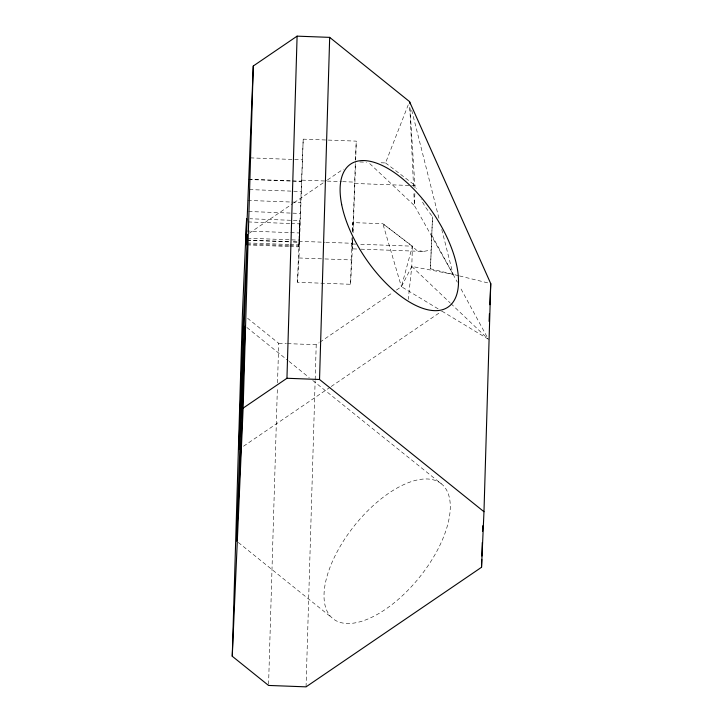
<?xml version="1.0" encoding="UTF-8"?>
<svg xmlns="http://www.w3.org/2000/svg" width="723" height="723" viewBox="0 0 723 723"><rect width="100%" height="100%" fill="white"/><g stroke="black" fill="none" stroke-linecap="round" stroke-linejoin="round"><path stroke-width="0.54" stroke-dasharray="3.62 2.71" d="M289.95 246.516L298.979 246.859L299.638 220.614L249.986 218.753M352.255 237.225L352.02 248.848L359.828 249.128M268.576 684.31L277.397 387.338M277.533 382.819L278.698 343.298L247.591 318.283M352.752 240.786L350.565 284.284L297.514 282.295L299.638 220.614M298.979 246.859L303.208 139.141L356.258 141.13L355.689 160.262M297.514 282.295L298.961 257.975L303.208 139.141M306.055 686.85L315.138 380.723M315.174 379.593L316.213 344.708L318.988 342.81M350.565 284.284L352.02 237.831M352.417 231.604L352.688 222.594L382.856 223.723L412.399 246.172L411.794 266.435L408.269 299.367M355.282 164.058L352.833 232.951M353.059 232.887L355.626 162.512M458.454 275.662L430.474 268.784L432.49 216.71L425.35 207.004L421.12 199.566M430.474 268.784L432.49 216.71M414.848 193.439L414.46 205.639L453.077 274.342L411.794 266.435L401.41 286.679L393.999 291.721M415.029 187.89L409.887 107.167M352.3 231.306L352.688 222.594M355.445 159.629L356.258 141.13M352.517 240.09L352.02 248.848M438.102 308.838L401.41 286.679L412.399 246.172L358.725 244.22M381.048 162.765L385.522 162.937L409.11 102.621M249.318 233.177L293.068 203.38M293.999 202.747L326.57 180.56M327.501 179.928L343.326 169.146M319.909 342.178L393.068 292.354M243.524 446.227L330.257 387.148M331.197 386.516L441.247 311.559M360.949 249.173L423.398 251.45L431.035 250.041M354.704 183.479L410.628 185.513M411.749 185.549L415.101 185.675L416.267 188.73M352.047 243.985L357.614 244.184M250.393 157.876L302.304 159.819M359.819 161.97L366.525 162.223M301.997 180.144L341.5 181.627M342.63 181.672L355.038 182.133M248.631 179.214L291.514 180.822M292.643 180.867L301.672 181.202M248.622 179.503L291.505 181.112M292.634 181.157L301.663 181.491M249.408 189.562L301.319 191.505M247.881 200.425L290.773 202.024M291.893 202.069L300.922 202.404M248.595 211.505L300.506 213.448M248.17 221.934L289.932 223.497M291.062 223.543L300.09 223.877M246.66 230.999L289.543 232.607M290.673 232.643L299.702 232.987M247.456 238.201L299.376 240.144M298.735 241.292L324.69 242.259M325.82 242.304L351.776 243.271M247.094 240.054L288.848 241.618M293.366 241.78L299.006 241.997M247.085 240.271L288.848 241.834M293.357 241.997L298.997 242.214M247.212 242.937L288.974 244.501M290.104 244.546L299.132 244.88M247.022 244.003L288.775 245.567M289.905 245.612L298.933 245.947M247.058 244.916L288.82 246.48M298.961 257.975L323.796 258.906M324.916 258.942L352.011 259.955M278.698 343.298L286.425 343.588M287.528 343.633L316.213 344.708M423.398 251.45L416.611 250.285L412.444 246.389M459.53 275.933L490.745 283.606M441.961 311.17L488.305 339.168L460.018 287.112M385.522 162.937L415.065 185.386M412.092 246.145L382.856 223.723L401.41 286.679M246.914 327.51L288.17 360.696M289.055 361.401L309.245 377.641M312.752 380.47L442.684 484.961A86.525 41.527 -51.2 0 1 385.431 609.335A86.525 41.527 -51.2 0 1 333.348 559.43A86.525 41.527 -51.2 0 1 442.684 484.961M238.319 542.476L331.631 617.523M369.733 163.597L414.46 205.639L413.773 191.098M411.794 266.435L450.049 302.801M450.863 303.579L488.305 339.168M431.938 235.445L457.343 282.205M411.721 110.33L439.566 220.768M441.771 229.507L453.077 274.342M409.787 107.176L413.556 186.615"/><path stroke-width="1.08" d="M232.255 656.258L242.413 314.116L246.597 218.626L245.937 244.871L246.66 230.999L253.285 65.992L297.099 36.15L329.679 37.37L409.516 101.582L490.745 283.606L483.976 511.712L481.536 567.275L306.055 686.85L268.549 685.44L232.255 656.258L243.136 408.115L253.285 65.992M243.136 408.115L286.95 378.274L297.099 36.15M483.976 511.712L319.53 379.485L329.679 37.37M481.536 567.275L481.771 559.412M481.87 556.041L482.268 542.557M482.603 531.315L482.774 525.702M489.091 321.392L489.426 313.61M489.814 304.717L490.745 283.606M241.437 400.018L238.861 449.408L242.666 336.9L247.456 234.442L236.557 541.066L241.346 438.608L245.16 326.1L242.576 375.49M286.95 378.274L319.53 379.485M409.516 101.582L410.068 103.769M341.69 204.681A86.525 40.669 55.7 0 0 439.882 310.312A86.525 40.669 55.7 0 0 416.249 191.794A86.525 40.669 55.7 0 0 341.69 204.681"/></g></svg>
